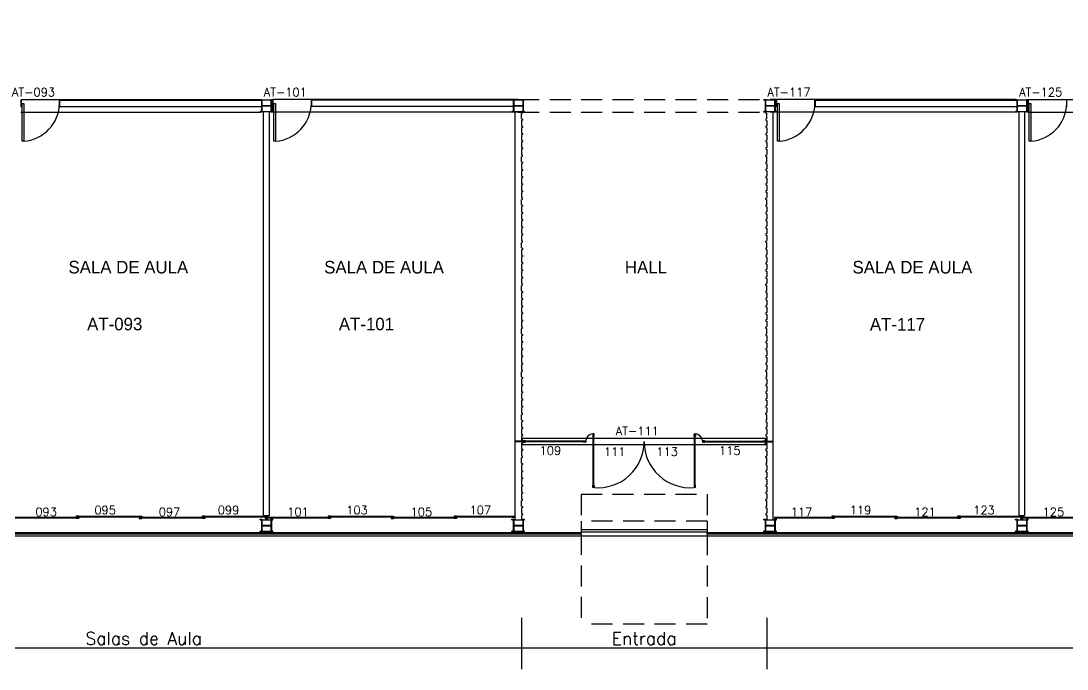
# Model space of a CAD drawing. Header units: millimetres. Extents: x 3509 to 3629, y 975 to 1006.
# Drawn here: x 3578.16 to 3603.08, y 975.09 to 990.52 of the extents above; entities that cross this region are included whole.
import ezdxf
from ezdxf.enums import TextEntityAlignment as Align

# ---------------------------------------------------------------- set-up
doc = ezdxf.new("R2010")
doc.units = ezdxf.units.MM
doc.linetypes.add('DASHED', pattern=[0.75, 0.5, -0.25])
for name, color, linetype in [('3', 2, 'Continuous'), ('ENDEREÇO', 2, 'Continuous'), ('MATRIZ', 2, 'Continuous'), ('MATRIZ-1', 1, 'Continuous'), ('NMOD', 2, 'Continuous'), ('PROJ', 1, 'DASHED'), ('TEXTO-CENTRO-CUSTO', 2, 'Continuous')]:
    doc.layers.add(name, color=color, linetype=linetype)
doc.styles.add('FONTE', font='FONTE.shx', dxfattribs={"height": 0.4})
doc.styles.add('ROMANS', font='simplex.shx', dxfattribs={"height": 0.3})
doc.styles.add('UNB-100', font='simplex.shx', dxfattribs={"height": 0.2})
doc.dimstyles.new('1', dxfattribs={"dimtxt": 0.3, "dimasz": 0.18, "dimexe": 0.5, "dimexo": 1, "dimgap": 0.08, "dimtad": 1, "dimdec": 4, "dimzin": 12, "dimdsep": 46, "dimtxsty": 'ROMANS', "dimblk1": 'NONE', "dimblk2": 'NONE', "dimsah": 1, "dimcen": 0, "dimclrd": 2, "dimclre": 2, "dimclrt": 2, "dimadec": 0, "dimazin": 0, "dimtfac": 1, "dimtdec": 4, "dimtofl": 0, "dimtmove": 2, "dimatfit": 3, "dimldrblk": 'NONE', "dimfxl": 1, "dimtolj": 1, "dimtzin": 4, "dimarcsym": 0})

# ---------------------------------------------------------------- blocks, each defined once
blk = doc.blocks.new('*D21')
at = {"layer": 'DEFPOINTS', "color": 0, "linetype": 'Continuous', "transparency": 16777216}
for p in [(3572.081, 977.308), (3590.081, 977.308), (3572.081, 975.591)]:
    blk.add_point(p, dxfattribs=at)
at = {"layer": 'TEXTO-CENTRO-CUSTO', "color": 2, "linetype": 'Continuous', "lineweight": -2, "transparency": 16777216}
for p, q in [((3572.081, 976.308), (3572.081, 975.091)), ((3590.081, 976.308), (3590.081, 975.091)), ((3590.081, 975.591), (3572.081, 975.591))]:
    blk.add_line(p, q, dxfattribs=at)
at = {"layer": 'TEXTO-CENTRO-CUSTO', "color": 2, "linetype": 'Continuous', "transparency": 16777216, "insert": (3581.081, 975.821), "char_height": 0.3, "attachment_point": 5, "style": 'ROMANS'}
blk.add_mtext('\\A1;Salas de Aula', dxfattribs=at)
blk = doc.blocks.new('_NONE')
at = {"color": 0, "linetype": 'ByBlock'}
blk.add_circle((0, 0), 0.25, dxfattribs=at)
blk = doc.blocks.new('*D23')
at = {"layer": 'DEFPOINTS', "color": 0, "linetype": 'Continuous', "transparency": 16777216}
for p in [(3590.081, 977.308), (3595.931, 977.308), (3590.081, 975.591)]:
    blk.add_point(p, dxfattribs=at)
at = {"layer": 'TEXTO-CENTRO-CUSTO', "color": 2, "linetype": 'Continuous', "lineweight": -2, "transparency": 16777216}
for p, q in [((3590.081, 976.308), (3590.081, 975.091)), ((3595.931, 976.308), (3595.931, 975.091)), ((3595.931, 975.591), (3590.081, 975.591))]:
    blk.add_line(p, q, dxfattribs=at)
at = {"layer": 'TEXTO-CENTRO-CUSTO', "color": 2, "linetype": 'Continuous', "transparency": 16777216, "insert": (3593.006, 975.821), "char_height": 0.3, "attachment_point": 5, "style": 'ROMANS'}
blk.add_mtext('\\A1;Entrada', dxfattribs=at)
blk = doc.blocks.new('*D24')
at = {"layer": 'DEFPOINTS', "color": 0, "linetype": 'Continuous', "transparency": 16777216}
for p in [(3595.931, 977.308), (3614.081, 977.308), (3595.931, 975.591)]:
    blk.add_point(p, dxfattribs=at)
at = {"layer": 'TEXTO-CENTRO-CUSTO', "color": 2, "linetype": 'Continuous', "lineweight": -2, "transparency": 16777216}
for p, q in [((3595.931, 976.308), (3595.931, 975.091)), ((3614.081, 976.308), (3614.081, 975.091)), ((3614.081, 975.591), (3595.931, 975.591))]:
    blk.add_line(p, q, dxfattribs=at)
at = {"layer": 'TEXTO-CENTRO-CUSTO', "color": 2, "linetype": 'Continuous', "transparency": 16777216, "insert": (3605.006, 975.821), "char_height": 0.3, "attachment_point": 5, "style": 'ROMANS'}
blk.add_mtext('\\A1;Salas de Aula', dxfattribs=at)

msp = doc.modelspace()

# ---------------------------------------------------------------- linework, layer by layer
msp.add_lwpolyline([(3508.85567, 1002.75329), (3629.15508, 1002.75329), (3629.15508, 978.25329), (3508.85567, 978.25329)], close=True)
at = {"layer": 'MATRIZ'}
for p, q in [((3583.85567, 988.65288), (3583.89767, 988.65288)), ((3583.85567, 988.64088), (3583.85567, 988.65288)), ((3583.85567, 988.64088), (3583.88567, 988.64088)), ((3583.88567, 988.64088), (3583.88567, 988.36488)), ((3583.89767, 988.65288), (3583.89767, 988.35288)), ((3583.89767, 988.64088), (3584.11367, 988.64088)), ((3584.11367, 988.65288), (3584.11367, 988.35288)), ((3584.11367, 988.65288), (3584.15567, 988.65288)), ((3584.12567, 988.64088), (3584.12567, 988.36488)), ((3584.12567, 988.64088), (3584.15567, 988.64088)), ((3584.15567, 988.64088), (3584.15567, 988.65288)), ((3584.15567, 988.64088), (3584.15567, 988.36488)), ((3589.85567, 988.64088), (3589.85567, 988.65288)), ((3589.85567, 988.65288), (3589.89767, 988.65288)), ((3589.85567, 988.64088), (3589.88567, 988.64088)), ((3589.88567, 988.64088), (3589.88567, 988.36488)), ((3589.89767, 988.65288), (3589.89767, 988.35288)), ((3589.89767, 988.64088), (3590.11367, 988.64088)), ((3595.93057, 988.64088), (3596.11367, 988.64088)), ((3596.11367, 988.65288), (3596.15567, 988.65288)), ((3596.11367, 988.65288), (3596.11367, 988.35288)), ((3596.12567, 988.64088), (3596.15567, 988.64088)), ((3596.12567, 988.64088), (3596.12567, 988.36488)), ((3596.15567, 988.64088), (3596.15567, 988.65288)), ((3601.85567, 988.65288), (3601.89767, 988.65288)), ((3601.85567, 988.64088), (3601.85567, 988.65288)), ((3601.85567, 988.64088), (3601.88567, 988.64088)), ((3601.88567, 988.64088), (3601.88567, 988.36488)), ((3601.89767, 988.65288), (3601.89767, 988.35288)), ((3601.89767, 988.64088), (3602.11367, 988.64088)), ((3602.11367, 988.65288), (3602.11367, 988.35288)), ((3602.11367, 988.65288), (3602.15567, 988.65288)), ((3602.12567, 988.64088), (3602.12567, 988.36488)), ((3602.12567, 988.64088), (3602.15567, 988.64088)), ((3602.15567, 988.65288), (3602.15567, 988.3653)), ((3578.16114, 988.47489), (3578.16114, 988.63489)), ((3578.16614, 988.63489), (3578.16114, 988.63489)), ((3578.16614, 988.47489), (3578.16114, 988.47489)), ((3578.16614, 988.47489), (3578.16614, 988.63489)), ((3578.18166, 988.55531), (3578.22166, 988.55531)), ((3578.18166, 987.65531), (3578.18166, 988.55531)), ((3578.22166, 988.55531), (3578.22166, 987.65531)), ((3579.08103, 988.63489), (3579.07603, 988.63489)), ((3579.07603, 988.47489), (3579.07603, 988.63489)), ((3579.08103, 988.47489), (3579.07603, 988.47489)), ((3579.08103, 988.47489), (3579.08103, 988.63489)), ((3579.08603, 988.48089), (3579.08603, 988.63089)), ((3579.08603, 988.63089), (3583.88567, 988.63089)), ((3579.08603, 988.48089), (3583.88567, 988.48089)), ((3583.89767, 988.50888), (3584.11367, 988.50888)), ((3583.89767, 988.49688), (3584.11367, 988.49688)), ((3584.16114, 988.47489), (3584.16114, 988.63489)), ((3584.16614, 988.63489), (3584.16114, 988.63489)), ((3584.16614, 988.47489), (3584.16114, 988.47489)), ((3584.16614, 988.47489), (3584.16614, 988.63489)), ((3584.18166, 988.55531), (3584.22166, 988.55531)), ((3584.18166, 987.65531), (3584.18166, 988.55531)), ((3584.22166, 988.55531), (3584.22166, 987.65531)), ((3585.08103, 988.63489), (3585.07603, 988.63489)), ((3585.07603, 988.47489), (3585.07603, 988.63489)), ((3585.08103, 988.47489), (3585.07603, 988.47489)), ((3585.08103, 988.47489), (3585.08103, 988.63489)), ((3589.88567, 988.63088), (3585.08603, 988.63088)), ((3585.08603, 988.48088), (3585.08603, 988.63088)), ((3589.88567, 988.48088), (3585.08603, 988.48088)), ((3589.89767, 988.50888), (3590.11367, 988.50888)), ((3589.89767, 988.49688), (3590.11367, 988.49688)), ((3595.93057, 988.50888), (3596.11367, 988.50888)), ((3595.93057, 988.49688), (3596.11367, 988.49688)), ((3596.11109, 988.63588), (3596.11609, 988.63588)), ((3596.11109, 988.63588), (3596.11109, 988.47588)), ((3596.11109, 988.47588), (3596.11609, 988.47588)), ((3596.11609, 988.63588), (3596.11609, 988.47588)), ((3596.16114, 988.47487), (3596.16114, 988.63487)), ((3596.16614, 988.63487), (3596.16114, 988.63487)), ((3596.16614, 988.47487), (3596.16114, 988.47487)), ((3596.16614, 988.47487), (3596.16614, 988.63487)), ((3596.18166, 988.5553), (3596.22166, 988.5553)), ((3596.18166, 987.6553), (3596.18166, 988.5553)), ((3596.22166, 988.5553), (3596.22166, 987.6553)), ((3597.08103, 988.63487), (3597.07603, 988.63487)), ((3597.07603, 988.47487), (3597.07603, 988.63487)), ((3597.08103, 988.47487), (3597.07603, 988.47487)), ((3597.08103, 988.47487), (3597.08103, 988.63487)), ((3597.08603, 988.48088), (3597.08603, 988.63088)), ((3597.08603, 988.63088), (3601.88567, 988.63088)), ((3597.08603, 988.48088), (3601.88567, 988.48088)), ((3601.89767, 988.50888), (3602.11367, 988.50888)), ((3601.89767, 988.49688), (3602.11367, 988.49688)), ((3602.16114, 988.47489), (3602.16114, 988.63489)), ((3602.16614, 988.63489), (3602.16114, 988.63489)), ((3602.16614, 988.47489), (3602.16114, 988.47489)), ((3602.16614, 988.47489), (3602.16614, 988.63489)), ((3602.18166, 988.55531), (3602.22166, 988.55531)), ((3602.18166, 987.65531), (3602.18166, 988.55531)), ((3602.22166, 988.55531), (3602.22166, 987.65531)), ((3603.08103, 988.63489), (3603.07603, 988.63489)), ((3603.07603, 988.47489), (3603.07603, 988.63489)), ((3603.08103, 988.47489), (3603.07603, 988.47489)), ((3603.08103, 988.47489), (3603.08103, 988.63489)), ((3583.85567, 988.35288), (3583.85567, 988.36488)), ((3583.88567, 988.36488), (3583.85567, 988.36488)), ((3583.89767, 988.35288), (3583.85567, 988.35288)), ((3583.89767, 988.36488), (3584.11367, 988.36488)), ((3583.93067, 988.36488), (3583.93067, 978.74871)), ((3584.08067, 978.74871), (3584.08067, 988.36488)), ((3584.15567, 988.35288), (3584.11367, 988.35288)), ((3584.15567, 988.36488), (3584.12567, 988.36488)), ((3584.15567, 988.35288), (3584.15567, 988.36488)), ((3589.88567, 988.36488), (3589.85567, 988.36488)), ((3589.85567, 988.35288), (3589.85567, 988.36488)), ((3589.89767, 988.35288), (3589.85567, 988.35288)), ((3589.89767, 988.36488), (3590.11367, 988.36488)), ((3589.93025, 978.64563), (3589.93025, 988.36488)), ((3595.93057, 988.36488), (3596.11367, 988.36488)), ((3596.08109, 978.64563), (3596.08109, 988.36488)), ((3596.15567, 988.35288), (3596.11367, 988.35288)), ((3596.15567, 988.36488), (3596.12567, 988.36488)), ((3596.15567, 988.35288), (3596.15567, 988.36488)), ((3601.85567, 988.35288), (3601.85567, 988.36488)), ((3601.88567, 988.36488), (3601.85567, 988.36488)), ((3601.89767, 988.35288), (3601.85567, 988.35288)), ((3601.89767, 988.36488), (3602.11367, 988.36488)), ((3601.93067, 988.37006), (3601.93067, 978.74871)), ((3602.08067, 978.74871), (3602.08067, 988.37006)), ((3602.15567, 988.35288), (3602.11367, 988.35288)), ((3602.15567, 988.36488), (3602.12567, 988.36488)), ((3602.15567, 988.35288), (3602.15567, 988.36488)), ((3578.22166, 987.65531), (3578.18166, 987.65531)), ((3584.22166, 987.65531), (3584.18166, 987.65531)), ((3596.22166, 987.6553), (3596.18166, 987.6553)), ((3602.22166, 987.65531), (3602.18166, 987.65531)), ((3583.93067, 978.74871), (3584.08067, 978.74871)), ((3601.93067, 978.74871), (3602.08067, 978.74871))]:
    msp.add_line(p, q, dxfattribs=at)
for centre in [(3578.15221, 988.57678), (3584.15221, 988.57678), (3596.15221, 988.57677), (3602.15221, 988.57678)]:
    msp.add_arc(centre, 0.92408, 274.310497, 358.642288, dxfattribs=at)
at = {"layer": 'MATRIZ-1'}
for p, q in [((3578.15567, 988.65289), (3583.85567, 988.65289)), ((3590.00567, 988.65288), (3584.15567, 988.65288)), ((3590.11367, 988.65288), (3590.15567, 988.65288)), ((3590.11367, 988.65288), (3590.11367, 988.35288)), ((3590.12567, 988.64088), (3590.15567, 988.64088)), ((3590.12567, 988.64088), (3590.12567, 988.36488)), ((3590.15567, 988.64088), (3590.15567, 988.65288)), ((3595.85567, 988.64088), (3595.85567, 988.65288)), ((3595.85567, 988.65288), (3595.89767, 988.65288)), ((3595.85567, 988.64088), (3595.88567, 988.64088)), ((3595.88567, 988.64088), (3595.88567, 988.36488)), ((3595.89767, 988.65288), (3595.89767, 988.35288)), ((3595.93057, 988.64088), (3595.89767, 988.64088)), ((3601.85567, 988.65288), (3596.00567, 988.65288)), ((3602.15567, 988.65288), (3607.85567, 988.65288)), ((3595.93057, 988.50888), (3595.89767, 988.50888)), ((3595.93057, 988.49688), (3595.89767, 988.49688)), ((3578.15567, 988.35289), (3583.85567, 988.35289)), ((3590.00567, 988.35288), (3584.15567, 988.35288)), ((3590.10577, 988.35279), (3590.08077, 988.36529)), ((3590.10577, 988.32779), (3590.08077, 988.31529)), ((3590.08077, 988.19449), (3590.08077, 988.31529)), ((3590.08077, 988.19449), (3590.10577, 988.18199)), ((3590.10577, 988.15699), (3590.08077, 988.14449)), ((3590.08077, 988.14449), (3590.08077, 988.02404)), ((3590.10577, 988.32779), (3590.10577, 988.35279)), ((3590.10577, 988.18199), (3590.10577, 988.15699)), ((3590.15567, 988.35288), (3590.11367, 988.35288)), ((3590.15567, 988.36488), (3590.12567, 988.36488)), ((3590.15567, 988.35288), (3590.15567, 988.36488)), ((3595.88567, 988.36488), (3595.85567, 988.36488)), ((3595.85567, 988.35288), (3595.85567, 988.36488)), ((3595.89767, 988.35288), (3595.85567, 988.35288)), ((3595.93057, 988.36488), (3595.89767, 988.36488)), ((3595.90557, 988.35279), (3595.93057, 988.36529)), ((3595.90557, 988.32779), (3595.90557, 988.35279)), ((3595.90557, 988.32779), (3595.93057, 988.31529)), ((3595.93057, 988.19449), (3595.90557, 988.18199)), ((3595.90557, 988.18199), (3595.90557, 988.15699)), ((3595.90557, 988.15699), (3595.93057, 988.14449)), ((3595.93057, 988.19449), (3595.93057, 988.31529)), ((3595.93057, 988.14449), (3595.93057, 988.02404)), ((3601.85567, 988.35288), (3596.00567, 988.35288)), ((3602.15567, 988.35288), (3607.85567, 988.35288)), ((3590.08077, 988.02404), (3590.10577, 988.01154)), ((3590.10577, 987.98654), (3590.08077, 987.97404)), ((3590.08077, 987.97404), (3590.08077, 987.85289)), ((3590.10577, 988.01154), (3590.10577, 987.98654)), ((3595.93057, 988.02404), (3595.90557, 988.01154)), ((3595.90557, 988.01154), (3595.90557, 987.98654)), ((3595.90557, 987.98654), (3595.93057, 987.97404)), ((3595.93057, 987.97404), (3595.93057, 987.85289)), ((3590.08077, 987.85289), (3590.10577, 987.84039)), ((3590.10577, 987.81539), (3590.08077, 987.80289)), ((3590.08077, 987.80289), (3590.08077, 987.68209)), ((3590.08077, 987.68209), (3590.10577, 987.66959)), ((3590.10577, 987.64459), (3590.08077, 987.63209)), ((3590.10577, 987.84039), (3590.10577, 987.81539)), ((3590.10577, 987.66959), (3590.10577, 987.64459)), ((3595.93057, 987.85289), (3595.90557, 987.84039)), ((3595.90557, 987.84039), (3595.90557, 987.81539)), ((3595.90557, 987.81539), (3595.93057, 987.80289)), ((3595.93057, 987.68209), (3595.90557, 987.66959)), ((3595.90557, 987.66959), (3595.90557, 987.64459)), ((3595.90557, 987.64459), (3595.93057, 987.63209)), ((3595.93057, 987.80289), (3595.93057, 987.68209)), ((3590.08077, 987.63209), (3590.08077, 987.51129)), ((3590.08077, 987.51129), (3590.10577, 987.49879)), ((3590.10577, 987.47379), (3590.08077, 987.46129)), ((3590.08077, 987.46129), (3590.08077, 987.34049)), ((3590.10577, 987.49879), (3590.10577, 987.47379)), ((3595.93057, 987.51129), (3595.90557, 987.49879)), ((3595.90557, 987.49879), (3595.90557, 987.47379)), ((3595.90557, 987.47379), (3595.93057, 987.46129)), ((3595.93057, 987.63209), (3595.93057, 987.51129)), ((3595.93057, 987.46129), (3595.93057, 987.34049)), ((3590.10577, 987.32799), (3590.08077, 987.34049)), ((3590.10577, 987.30299), (3590.08077, 987.29049)), ((3590.08077, 987.16969), (3590.08077, 987.29049)), ((3590.08077, 987.16969), (3590.10577, 987.15719)), ((3590.10577, 987.30299), (3590.10577, 987.32799)), ((3590.10577, 987.15719), (3590.10577, 987.13219)), ((3595.90557, 987.32799), (3595.93057, 987.34049)), ((3595.90557, 987.30299), (3595.90557, 987.32799)), ((3595.90557, 987.30299), (3595.93057, 987.29049)), ((3595.93057, 987.16969), (3595.90557, 987.15719)), ((3595.90557, 987.15719), (3595.90557, 987.13219)), ((3595.93057, 987.16969), (3595.93057, 987.29049)), ((3590.10577, 987.13219), (3590.08077, 987.11969)), ((3590.08077, 987.11969), (3590.08077, 986.99924)), ((3590.08077, 986.99924), (3590.10577, 986.98674)), ((3590.10577, 986.96174), (3590.08077, 986.94924)), ((3590.08077, 986.94924), (3590.08077, 986.82809)), ((3590.10577, 986.98674), (3590.10577, 986.96174)), ((3595.90557, 987.13219), (3595.93057, 987.11969)), ((3595.93057, 986.99924), (3595.90557, 986.98674)), ((3595.90557, 986.98674), (3595.90557, 986.96174)), ((3595.90557, 986.96174), (3595.93057, 986.94924)), ((3595.93057, 987.11969), (3595.93057, 986.99924)), ((3595.93057, 986.94924), (3595.93057, 986.82809)), ((3590.08077, 986.82809), (3590.10577, 986.81559)), ((3590.10577, 986.79059), (3590.08077, 986.77809)), ((3590.08077, 986.77809), (3590.08077, 986.65729)), ((3590.08077, 986.65729), (3590.10577, 986.64479)), ((3590.10577, 986.81559), (3590.10577, 986.79059)), ((3595.93057, 986.82809), (3595.90557, 986.81559)), ((3595.90557, 986.81559), (3595.90557, 986.79059)), ((3595.90557, 986.79059), (3595.93057, 986.77809)), ((3595.93057, 986.65729), (3595.90557, 986.64479)), ((3595.93057, 986.77809), (3595.93057, 986.65729)), ((3590.10577, 986.61979), (3590.08077, 986.60729)), ((3590.08077, 986.60729), (3590.08077, 986.48649)), ((3590.08077, 986.48649), (3590.10577, 986.47399)), ((3590.10577, 986.44899), (3590.08077, 986.43649)), ((3590.08077, 986.43649), (3590.08077, 986.31569)), ((3590.10577, 986.64479), (3590.10577, 986.61979)), ((3590.10577, 986.47399), (3590.10577, 986.44899)), ((3595.90557, 986.64479), (3595.90557, 986.61979)), ((3595.90557, 986.61979), (3595.93057, 986.60729)), ((3595.93057, 986.48649), (3595.90557, 986.47399)), ((3595.90557, 986.47399), (3595.90557, 986.44899)), ((3595.90557, 986.44899), (3595.93057, 986.43649)), ((3595.93057, 986.60729), (3595.93057, 986.48649)), ((3595.93057, 986.43649), (3595.93057, 986.31569)), ((3590.10577, 986.30319), (3590.08077, 986.31569)), ((3590.10577, 986.27819), (3590.08077, 986.26569)), ((3590.08077, 986.14489), (3590.08077, 986.26569)), ((3590.10577, 986.27819), (3590.10577, 986.30319)), ((3595.90557, 986.30319), (3595.93057, 986.31569)), ((3595.90557, 986.27819), (3595.90557, 986.30319)), ((3595.90557, 986.27819), (3595.93057, 986.26569)), ((3595.93057, 986.14489), (3595.93057, 986.26569)), ((3590.08077, 986.14489), (3590.10577, 986.13239)), ((3590.10577, 986.10739), (3590.08077, 986.09489)), ((3590.08077, 986.09489), (3590.08077, 985.97444)), ((3590.08077, 985.97444), (3590.10577, 985.96194)), ((3590.10577, 985.93694), (3590.08077, 985.92444)), ((3590.08077, 985.92444), (3590.08077, 985.80329)), ((3590.10577, 986.13239), (3590.10577, 986.10739)), ((3590.10577, 985.96194), (3590.10577, 985.93694)), ((3595.93057, 986.14489), (3595.90557, 986.13239)), ((3595.90557, 986.13239), (3595.90557, 986.10739)), ((3595.90557, 986.10739), (3595.93057, 986.09489)), ((3595.93057, 985.97444), (3595.90557, 985.96194)), ((3595.90557, 985.96194), (3595.90557, 985.93694)), ((3595.90557, 985.93694), (3595.93057, 985.92444)), ((3595.93057, 986.09489), (3595.93057, 985.97444)), ((3595.93057, 985.92444), (3595.93057, 985.80329)), ((3590.08077, 985.80329), (3590.10577, 985.79079)), ((3590.10577, 985.76579), (3590.08077, 985.75329)), ((3590.08077, 985.75329), (3590.08077, 985.63249)), ((3590.10577, 985.79079), (3590.10577, 985.76579)), ((3595.93057, 985.80329), (3595.90557, 985.79079)), ((3595.90557, 985.79079), (3595.90557, 985.76579)), ((3595.90557, 985.76579), (3595.93057, 985.75329)), ((3595.93057, 985.75329), (3595.93057, 985.63249)), ((3590.08077, 985.63249), (3590.10577, 985.61999)), ((3590.10577, 985.59499), (3590.08077, 985.58249)), ((3590.08077, 985.58249), (3590.08077, 985.46169)), ((3590.08077, 985.46169), (3590.10577, 985.44919)), ((3590.10577, 985.42419), (3590.08077, 985.41169)), ((3590.08077, 985.41169), (3590.08077, 985.29089)), ((3590.10577, 985.61999), (3590.10577, 985.59499)), ((3590.10577, 985.44919), (3590.10577, 985.42419)), ((3595.93057, 985.63249), (3595.90557, 985.61999)), ((3595.90557, 985.61999), (3595.90557, 985.59499)), ((3595.90557, 985.59499), (3595.93057, 985.58249)), ((3595.93057, 985.46169), (3595.90557, 985.44919)), ((3595.90557, 985.44919), (3595.90557, 985.42419)), ((3595.90557, 985.42419), (3595.93057, 985.41169)), ((3595.93057, 985.58249), (3595.93057, 985.46169)), ((3595.93057, 985.41169), (3595.93057, 985.29089)), ((3590.10577, 985.27839), (3590.08077, 985.29089)), ((3590.10577, 985.25339), (3590.08077, 985.24089)), ((3590.08077, 985.12009), (3590.08077, 985.24089)), ((3590.10577, 985.25339), (3590.10577, 985.27839)), ((3595.90557, 985.27839), (3595.93057, 985.29089)), ((3595.90557, 985.25339), (3595.90557, 985.27839)), ((3595.90557, 985.25339), (3595.93057, 985.24089)), ((3595.93057, 985.12009), (3595.93057, 985.24089)), ((3590.08077, 985.12009), (3590.10577, 985.10759)), ((3590.10577, 985.08259), (3590.08077, 985.07009)), ((3590.08077, 985.07009), (3590.08077, 984.94963)), ((3590.08077, 984.94963), (3590.10577, 984.93713)), ((3590.10577, 984.91213), (3590.08077, 984.89963)), ((3590.10577, 985.10759), (3590.10577, 985.08259)), ((3590.10577, 984.93713), (3590.10577, 984.91213)), ((3595.93057, 985.12009), (3595.90557, 985.10759)), ((3595.90557, 985.10759), (3595.90557, 985.08259)), ((3595.90557, 985.08259), (3595.93057, 985.07009)), ((3595.93057, 984.94963), (3595.90557, 984.93713)), ((3595.90557, 984.93713), (3595.90557, 984.91213)), ((3595.90557, 984.91213), (3595.93057, 984.89963)), ((3595.93057, 985.07009), (3595.93057, 984.94963)), ((3590.08077, 984.89963), (3590.08077, 984.77849)), ((3590.08077, 984.77849), (3590.10577, 984.76599)), ((3590.10577, 984.74099), (3590.08077, 984.72849)), ((3590.08077, 984.72849), (3590.08077, 984.60769)), ((3590.10577, 984.76599), (3590.10577, 984.74099)), ((3595.93057, 984.77849), (3595.90557, 984.76599)), ((3595.90557, 984.76599), (3595.90557, 984.74099)), ((3595.90557, 984.74099), (3595.93057, 984.72849)), ((3595.93057, 984.89963), (3595.93057, 984.77849)), ((3595.93057, 984.72849), (3595.93057, 984.60769)), ((3590.08077, 984.60769), (3590.10577, 984.59519)), ((3590.10577, 984.57019), (3590.08077, 984.55769)), ((3590.08077, 984.55769), (3590.08077, 984.43689)), ((3590.08077, 984.43689), (3590.10577, 984.42439)), ((3590.10577, 984.59519), (3590.10577, 984.57019)), ((3590.10577, 984.42439), (3590.10577, 984.39939)), ((3595.93057, 984.60769), (3595.90557, 984.59519)), ((3595.90557, 984.59519), (3595.90557, 984.57019)), ((3595.90557, 984.57019), (3595.93057, 984.55769)), ((3595.93057, 984.43689), (3595.90557, 984.42439)), ((3595.90557, 984.42439), (3595.90557, 984.39939)), ((3595.93057, 984.55769), (3595.93057, 984.43689)), ((3590.10577, 984.39939), (3590.08077, 984.38689)), ((3590.08077, 984.38689), (3590.08077, 984.26609)), ((3590.10577, 984.25359), (3590.08077, 984.26609)), ((3590.10577, 984.22859), (3590.08077, 984.21609)), ((3590.08077, 984.09529), (3590.08077, 984.21609)), ((3590.10577, 984.22859), (3590.10577, 984.25359)), ((3595.90557, 984.39939), (3595.93057, 984.38689)), ((3595.90557, 984.25359), (3595.93057, 984.26609)), ((3595.90557, 984.22859), (3595.90557, 984.25359)), ((3595.90557, 984.22859), (3595.93057, 984.21609)), ((3595.93057, 984.38689), (3595.93057, 984.26609)), ((3595.93057, 984.09529), (3595.93057, 984.21609)), ((3590.08077, 984.09529), (3590.10577, 984.08279)), ((3590.10577, 984.05779), (3590.08077, 984.04529)), ((3590.08077, 984.04529), (3590.08077, 983.92483)), ((3590.08077, 983.92483), (3590.10577, 983.91233)), ((3590.10577, 984.08279), (3590.10577, 984.05779)), ((3590.10577, 983.91233), (3590.10577, 983.88733)), ((3595.93057, 984.09529), (3595.90557, 984.08279)), ((3595.90557, 984.08279), (3595.90557, 984.05779)), ((3595.90557, 984.05779), (3595.93057, 984.04529)), ((3595.93057, 983.92483), (3595.90557, 983.91233)), ((3595.90557, 983.91233), (3595.90557, 983.88733)), ((3595.93057, 984.04529), (3595.93057, 983.92483)), ((3590.10577, 983.88733), (3590.08077, 983.87483)), ((3590.08077, 983.87483), (3590.08077, 983.75369)), ((3590.08077, 983.75369), (3590.10577, 983.74119)), ((3590.10577, 983.71619), (3590.08077, 983.70369)), ((3590.08077, 983.70369), (3590.08077, 983.58289)), ((3590.10577, 983.74119), (3590.10577, 983.71619)), ((3595.90557, 983.88733), (3595.93057, 983.87483)), ((3595.93057, 983.75369), (3595.90557, 983.74119)), ((3595.90557, 983.74119), (3595.90557, 983.71619)), ((3595.90557, 983.71619), (3595.93057, 983.70369)), ((3595.93057, 983.87483), (3595.93057, 983.75369)), ((3595.93057, 983.70369), (3595.93057, 983.58289)), ((3590.08077, 983.58289), (3590.10577, 983.57039)), ((3590.10577, 983.54539), (3590.08077, 983.53289)), ((3590.08077, 983.53289), (3590.08077, 983.41209)), ((3590.08077, 983.41209), (3590.10577, 983.39959)), ((3590.10577, 983.57039), (3590.10577, 983.54539)), ((3595.93057, 983.58289), (3595.90557, 983.57039)), ((3595.90557, 983.57039), (3595.90557, 983.54539)), ((3595.90557, 983.54539), (3595.93057, 983.53289)), ((3595.93057, 983.41209), (3595.90557, 983.39959)), ((3595.93057, 983.53289), (3595.93057, 983.41209)), ((3590.10577, 983.37459), (3590.08077, 983.36209)), ((3590.08077, 983.36209), (3590.08077, 983.24129)), ((3590.10577, 983.22879), (3590.08077, 983.24129)), ((3590.10577, 983.20379), (3590.08077, 983.19129)), ((3590.08077, 983.07049), (3590.08077, 983.19129)), ((3590.10577, 983.39959), (3590.10577, 983.37459)), ((3590.10577, 983.20379), (3590.10577, 983.22879)), ((3595.90557, 983.39959), (3595.90557, 983.37459)), ((3595.90557, 983.37459), (3595.93057, 983.36209)), ((3595.90557, 983.22879), (3595.93057, 983.24129)), ((3595.90557, 983.20379), (3595.90557, 983.22879)), ((3595.90557, 983.20379), (3595.93057, 983.19129)), ((3595.93057, 983.36209), (3595.93057, 983.24129)), ((3595.93057, 983.07049), (3595.93057, 983.19129)), ((3590.08077, 983.07049), (3590.10577, 983.05799)), ((3590.10577, 983.03299), (3590.08077, 983.02049)), ((3590.08077, 983.02049), (3590.08077, 982.90003)), ((3590.10577, 983.05799), (3590.10577, 983.03299)), ((3595.93057, 983.07049), (3595.90557, 983.05799)), ((3595.90557, 983.05799), (3595.90557, 983.03299)), ((3595.90557, 983.03299), (3595.93057, 983.02049)), ((3595.93057, 983.02049), (3595.93057, 982.90003)), ((3590.08077, 982.90003), (3590.10577, 982.88753)), ((3590.10577, 982.86253), (3590.08077, 982.85003)), ((3590.08077, 982.85003), (3590.08077, 982.72889)), ((3590.08077, 982.72889), (3590.10577, 982.71639)), ((3590.10577, 982.69139), (3590.08077, 982.67889)), ((3590.08077, 982.67889), (3590.08077, 982.55809)), ((3590.10577, 982.88753), (3590.10577, 982.86253)), ((3590.10577, 982.71639), (3590.10577, 982.69139)), ((3595.93057, 982.90003), (3595.90557, 982.88753)), ((3595.90557, 982.88753), (3595.90557, 982.86253)), ((3595.90557, 982.86253), (3595.93057, 982.85003)), ((3595.93057, 982.72889), (3595.90557, 982.71639)), ((3595.90557, 982.71639), (3595.90557, 982.69139)), ((3595.90557, 982.69139), (3595.93057, 982.67889)), ((3595.93057, 982.85003), (3595.93057, 982.72889)), ((3595.93057, 982.67889), (3595.93057, 982.55809)), ((3590.08077, 982.55809), (3590.10577, 982.54559)), ((3590.10577, 982.52059), (3590.08077, 982.50809)), ((3590.08077, 982.50809), (3590.08077, 982.38729)), ((3590.10577, 982.54559), (3590.10577, 982.52059)), ((3595.93057, 982.55809), (3595.90557, 982.54559)), ((3595.90557, 982.54559), (3595.90557, 982.52059)), ((3595.90557, 982.52059), (3595.93057, 982.50809)), ((3595.93057, 982.50809), (3595.93057, 982.38729)), ((3590.08077, 982.38729), (3590.10577, 982.37479)), ((3590.10577, 982.34979), (3590.08077, 982.33729)), ((3590.08077, 982.33729), (3590.08077, 982.21649)), ((3590.10577, 982.20399), (3590.08077, 982.21649)), ((3590.10577, 982.17899), (3590.08077, 982.16649)), ((3590.08077, 982.04569), (3590.08077, 982.16649)), ((3590.10577, 982.37479), (3590.10577, 982.34979)), ((3590.10577, 982.17899), (3590.10577, 982.20399)), ((3595.93057, 982.38729), (3595.90557, 982.37479)), ((3595.90557, 982.37479), (3595.90557, 982.34979)), ((3595.90557, 982.34979), (3595.93057, 982.33729)), ((3595.90557, 982.20399), (3595.93057, 982.21649)), ((3595.90557, 982.17899), (3595.90557, 982.20399)), ((3595.90557, 982.17899), (3595.93057, 982.16649)), ((3595.93057, 982.33729), (3595.93057, 982.21649)), ((3595.93057, 982.04569), (3595.93057, 982.16649)), ((3590.08077, 982.04569), (3590.10577, 982.03319)), ((3590.10577, 982.00819), (3590.08077, 981.99569)), ((3590.08077, 981.99569), (3590.08077, 981.87523)), ((3590.10577, 982.03319), (3590.10577, 982.00819)), ((3595.93057, 982.04569), (3595.90557, 982.03319)), ((3595.90557, 982.03319), (3595.90557, 982.00819)), ((3595.90557, 982.00819), (3595.93057, 981.99569)), ((3595.93057, 981.99569), (3595.93057, 981.87523)), ((3590.08077, 981.87523), (3590.10577, 981.86273)), ((3590.10577, 981.83773), (3590.08077, 981.82523)), ((3590.08077, 981.82523), (3590.08077, 981.70409)), ((3590.08077, 981.70409), (3590.10577, 981.69159)), ((3590.10577, 981.66659), (3590.08077, 981.65409)), ((3590.10577, 981.86273), (3590.10577, 981.83773)), ((3590.10577, 981.69159), (3590.10577, 981.66659)), ((3595.93057, 981.87523), (3595.90557, 981.86273)), ((3595.90557, 981.86273), (3595.90557, 981.83773)), ((3595.90557, 981.83773), (3595.93057, 981.82523)), ((3595.93057, 981.70409), (3595.90557, 981.69159)), ((3595.90557, 981.69159), (3595.90557, 981.66659)), ((3595.90557, 981.66659), (3595.93057, 981.65409)), ((3595.93057, 981.82523), (3595.93057, 981.70409)), ((3590.08077, 981.65409), (3590.08077, 981.53329)), ((3590.08077, 981.53329), (3590.10577, 981.52079)), ((3590.10577, 981.49579), (3590.08077, 981.48329)), ((3590.08077, 981.48329), (3590.08077, 981.36249)), ((3590.10577, 981.52079), (3590.10577, 981.49579)), ((3595.93057, 981.53329), (3595.90557, 981.52079)), ((3595.90557, 981.52079), (3595.90557, 981.49579)), ((3595.90557, 981.49579), (3595.93057, 981.48329)), ((3595.93057, 981.65409), (3595.93057, 981.53329)), ((3595.93057, 981.48329), (3595.93057, 981.36249)), ((3590.08077, 981.36249), (3590.10577, 981.34999)), ((3590.10577, 981.32499), (3590.08077, 981.31249)), ((3590.08077, 981.31249), (3590.08077, 981.19169)), ((3590.10577, 981.17919), (3590.08077, 981.19169)), ((3590.10577, 981.34999), (3590.10577, 981.32499)), ((3590.10577, 981.15419), (3590.10577, 981.17919)), ((3595.93057, 981.36249), (3595.90557, 981.34999)), ((3595.90557, 981.34999), (3595.90557, 981.32499)), ((3595.90557, 981.32499), (3595.93057, 981.31249)), ((3595.90557, 981.17919), (3595.93057, 981.19169)), ((3595.90557, 981.15419), (3595.90557, 981.17919)), ((3595.93057, 981.31249), (3595.93057, 981.19169)), ((3590.10577, 981.15419), (3590.08077, 981.14169)), ((3590.08077, 981.02089), (3590.08077, 981.14169)), ((3590.08077, 981.02089), (3590.10577, 981.00839)), ((3590.10577, 980.98339), (3590.08077, 980.97089)), ((3590.08077, 980.97089), (3590.08077, 980.85043)), ((3590.10577, 981.00839), (3590.10577, 980.98339)), ((3595.90557, 981.15419), (3595.93057, 981.14169)), ((3595.93057, 981.02089), (3595.90557, 981.00839)), ((3595.90557, 981.00839), (3595.90557, 980.98339)), ((3595.90557, 980.98339), (3595.93057, 980.97089)), ((3595.93057, 981.02089), (3595.93057, 981.14169)), ((3595.93057, 980.97089), (3595.93057, 980.85043)), ((3590.08077, 980.85043), (3590.10577, 980.83793)), ((3590.10577, 980.81293), (3590.08077, 980.80043)), ((3590.08077, 980.80043), (3590.08077, 980.67929)), ((3590.08077, 980.67929), (3590.10577, 980.66679)), ((3590.10577, 980.83793), (3590.10577, 980.81293)), ((3590.10577, 980.66679), (3590.10577, 980.64179)), ((3595.93057, 980.85043), (3595.90557, 980.83793)), ((3595.90557, 980.83793), (3595.90557, 980.81293)), ((3595.90557, 980.81293), (3595.93057, 980.80043)), ((3595.93057, 980.67929), (3595.90557, 980.66679)), ((3595.90557, 980.66679), (3595.90557, 980.64179)), ((3595.93057, 980.80043), (3595.93057, 980.67929)), ((3590.08018, 980.45449), (3590.08018, 980.33369)), ((3590.08065, 980.57568), (3590.10565, 980.57568)), ((3590.08065, 980.57568), (3590.08065, 980.55068)), ((3590.08065, 980.55068), (3590.10565, 980.55068)), ((3590.08065, 980.46061), (3590.08065, 980.43561)), ((3590.08065, 980.46061), (3590.10565, 980.46061)), ((3590.08065, 980.43561), (3590.10565, 980.43561)), ((3590.10577, 980.64179), (3590.08077, 980.62929)), ((3590.08077, 980.62929), (3590.08077, 980.50849)), ((3590.08077, 980.50849), (3590.10577, 980.49599)), ((3590.10577, 980.47099), (3590.08077, 980.45849)), ((3590.08077, 980.45849), (3590.08077, 980.33769)), ((3590.10565, 980.43068), (3590.10565, 980.58068)), ((3590.11065, 980.58068), (3590.10565, 980.58068)), ((3590.10565, 980.55068), (3590.10565, 980.57568)), ((3590.10565, 980.43561), (3590.10565, 980.46061)), ((3590.11065, 980.43068), (3590.10565, 980.43068)), ((3590.10577, 980.49599), (3590.10577, 980.47099)), ((3595.89998, 980.58068), (3590.11065, 980.58068)), ((3590.11065, 980.43068), (3590.11065, 980.58068)), ((3595.89998, 980.43068), (3590.11065, 980.43068)), ((3590.11547, 980.52068), (3590.11547, 980.49068)), ((3590.17547, 980.52068), (3590.11547, 980.52068)), ((3590.11547, 980.49068), (3590.17547, 980.49068)), ((3590.12247, 980.49768), (3590.12247, 980.51368)), ((3595.83573, 980.52068), (3595.89573, 980.52068)), ((3595.89573, 980.49068), (3595.83573, 980.49068)), ((3595.88873, 980.49768), (3595.88873, 980.51368)), ((3595.89573, 980.52068), (3595.89573, 980.49068)), ((3595.89998, 980.43068), (3595.89998, 980.58068)), ((3595.89998, 980.58068), (3595.90498, 980.58068)), ((3595.89998, 980.43068), (3595.90498, 980.43068)), ((3595.90498, 980.43068), (3595.90498, 980.58068)), ((3595.92998, 980.57568), (3595.90498, 980.57568)), ((3595.90498, 980.55068), (3595.90498, 980.57568)), ((3595.92998, 980.55068), (3595.90498, 980.55068)), ((3595.90498, 980.43561), (3595.90498, 980.46061)), ((3595.92998, 980.46061), (3595.90498, 980.46061)), ((3595.92998, 980.43561), (3595.90498, 980.43561)), ((3595.90557, 980.64179), (3595.93057, 980.62929)), ((3595.93057, 980.50849), (3595.90557, 980.49599)), ((3595.90557, 980.49599), (3595.90557, 980.47099)), ((3595.90557, 980.47099), (3595.93057, 980.45849)), ((3595.92998, 980.57568), (3595.92998, 980.55068)), ((3595.92998, 980.46061), (3595.92998, 980.43561)), ((3595.93057, 980.62929), (3595.93057, 980.50849)), ((3595.93057, 980.45849), (3595.93057, 980.33769)), ((3595.93116, 980.45449), (3595.93116, 980.33369)), ((3590.08018, 980.33369), (3590.10518, 980.32119)), ((3590.10518, 980.29619), (3590.08018, 980.28369)), ((3590.08077, 980.33769), (3590.10577, 980.32519)), ((3590.10577, 980.30019), (3590.08077, 980.28769)), ((3590.08077, 980.28769), (3590.08077, 980.16689)), ((3590.10577, 980.15439), (3590.08077, 980.16689)), ((3590.10518, 980.32119), (3590.10518, 980.29619)), ((3590.10577, 980.32519), (3590.10577, 980.30019)), ((3595.93057, 980.33769), (3595.90557, 980.32519)), ((3595.90557, 980.32519), (3595.90557, 980.30019)), ((3595.90557, 980.30019), (3595.93057, 980.28769)), ((3595.90557, 980.15439), (3595.93057, 980.16689)), ((3595.93116, 980.33369), (3595.90616, 980.32119)), ((3595.90616, 980.32119), (3595.90616, 980.29619)), ((3595.90616, 980.29619), (3595.93116, 980.28369)), ((3595.93057, 980.28769), (3595.93057, 980.16689)), ((3590.10577, 980.12939), (3590.08077, 980.11689)), ((3590.08077, 979.99609), (3590.08077, 980.11689)), ((3590.08077, 979.99609), (3590.10577, 979.98359)), ((3590.10577, 979.95859), (3590.08077, 979.94609)), ((3590.08077, 979.94609), (3590.08077, 979.82563)), ((3590.10577, 980.12939), (3590.10577, 980.15439)), ((3590.10577, 979.98359), (3590.10577, 979.95859)), ((3595.90557, 980.12939), (3595.90557, 980.15439)), ((3595.90557, 980.12939), (3595.93057, 980.11689)), ((3595.93057, 979.99609), (3595.90557, 979.98359)), ((3595.90557, 979.98359), (3595.90557, 979.95859)), ((3595.90557, 979.95859), (3595.93057, 979.94609)), ((3595.93057, 979.99609), (3595.93057, 980.11689)), ((3595.93057, 979.94609), (3595.93057, 979.82563)), ((3590.08077, 979.82563), (3590.10577, 979.81313)), ((3590.10577, 979.78813), (3590.08077, 979.77563)), ((3590.08077, 979.77563), (3590.08077, 979.65449)), ((3590.10577, 979.81313), (3590.10577, 979.78813)), ((3595.93057, 979.82563), (3595.90557, 979.81313)), ((3595.90557, 979.81313), (3595.90557, 979.78813)), ((3595.90557, 979.78813), (3595.93057, 979.77563)), ((3595.93057, 979.77563), (3595.93057, 979.65449)), ((3590.08077, 979.65449), (3590.10577, 979.64199)), ((3590.10577, 979.61699), (3590.08077, 979.60449)), ((3590.08077, 979.60449), (3590.08077, 979.48369)), ((3590.08077, 979.48369), (3590.10577, 979.47119)), ((3590.10577, 979.44619), (3590.08077, 979.43369)), ((3590.08077, 979.43369), (3590.08077, 979.31289)), ((3590.10577, 979.64199), (3590.10577, 979.61699)), ((3590.10577, 979.47119), (3590.10577, 979.44619)), ((3595.93057, 979.65449), (3595.90557, 979.64199)), ((3595.90557, 979.64199), (3595.90557, 979.61699)), ((3595.90557, 979.61699), (3595.93057, 979.60449)), ((3595.93057, 979.48369), (3595.90557, 979.47119)), ((3595.90557, 979.47119), (3595.90557, 979.44619)), ((3595.90557, 979.44619), (3595.93057, 979.43369)), ((3595.93057, 979.60449), (3595.93057, 979.48369)), ((3595.93057, 979.43369), (3595.93057, 979.31289)), ((3590.08077, 979.31289), (3590.10577, 979.30039)), ((3590.10577, 979.27539), (3590.08077, 979.26289)), ((3590.08077, 979.26289), (3590.08077, 979.14209)), ((3590.10577, 979.30039), (3590.10577, 979.27539)), ((3595.93057, 979.31289), (3595.90557, 979.30039)), ((3595.90557, 979.30039), (3595.90557, 979.27539)), ((3595.90557, 979.27539), (3595.93057, 979.26289)), ((3595.93057, 979.26289), (3595.93057, 979.14209)), ((3590.10577, 979.12959), (3590.08077, 979.14209)), ((3590.10577, 979.10459), (3590.08077, 979.09209)), ((3590.08077, 978.97129), (3590.08077, 979.09209)), ((3590.08077, 978.97129), (3590.10577, 978.95879)), ((3590.10577, 978.93379), (3590.08077, 978.92129)), ((3590.08077, 978.92129), (3590.08077, 978.80083)), ((3590.10577, 979.10459), (3590.10577, 979.12959)), ((3590.10577, 978.95879), (3590.10577, 978.93379)), ((3595.90557, 979.12959), (3595.93057, 979.14209)), ((3595.90557, 979.10459), (3595.90557, 979.12959)), ((3595.90557, 979.10459), (3595.93057, 979.09209)), ((3595.93057, 978.97129), (3595.90557, 978.95879)), ((3595.90557, 978.95879), (3595.90557, 978.93379)), ((3595.90557, 978.93379), (3595.93057, 978.92129)), ((3595.93057, 978.97129), (3595.93057, 979.09209)), ((3595.93057, 978.92129), (3595.93057, 978.80083)), ((3579.52867, 978.69531), (3577.98267, 978.69531)), ((3579.52867, 978.67931), (3577.98267, 978.67931)), ((3579.47567, 978.73231), (3579.47567, 978.70231)), ((3579.53567, 978.73231), (3579.47567, 978.73231)), ((3579.47567, 978.70231), (3579.53567, 978.70231)), ((3579.53567, 978.67231), (3579.47567, 978.67231)), ((3581.02867, 978.72531), (3579.48267, 978.72531)), ((3579.48267, 978.70931), (3579.48267, 978.72531)), ((3581.02867, 978.70931), (3579.48267, 978.70931)), ((3579.52867, 978.69531), (3579.52867, 978.67931)), ((3579.53567, 978.70231), (3579.53567, 978.67231)), ((3580.97567, 978.73231), (3581.03567, 978.73231)), ((3580.97567, 978.70231), (3580.97567, 978.67231)), ((3581.03567, 978.70231), (3580.97567, 978.70231)), ((3580.97567, 978.67231), (3581.03567, 978.67231)), ((3580.98267, 978.69531), (3580.98267, 978.67931)), ((3582.52867, 978.69531), (3580.98267, 978.69531)), ((3582.52867, 978.67931), (3580.98267, 978.67931)), ((3581.02867, 978.70931), (3581.02867, 978.72531)), ((3581.03567, 978.73231), (3581.03567, 978.70231)), ((3582.47567, 978.73231), (3582.47567, 978.70231)), ((3582.53567, 978.73231), (3582.47567, 978.73231)), ((3582.47567, 978.70231), (3582.53567, 978.70231)), ((3582.53567, 978.67231), (3582.47567, 978.67231)), ((3584.02867, 978.72531), (3582.48267, 978.72531)), ((3582.48267, 978.70931), (3582.48267, 978.72531)), ((3584.02867, 978.70931), (3582.48267, 978.70931)), ((3582.52867, 978.69531), (3582.52867, 978.67931)), ((3582.53567, 978.70231), (3582.53567, 978.67231)), ((3583.97567, 978.73231), (3584.03567, 978.73231)), ((3583.97567, 978.70231), (3583.97567, 978.67231)), ((3584.03567, 978.70231), (3583.97567, 978.70231)), ((3583.97567, 978.67231), (3584.03567, 978.67231)), ((3585.52867, 978.69531), (3583.98267, 978.69531)), ((3583.98267, 978.69531), (3583.98267, 978.67931)), ((3583.98267, 978.69531), (3583.98267, 978.67931)), ((3585.52867, 978.67931), (3583.98267, 978.67931)), ((3584.02867, 978.70931), (3584.02867, 978.72531)), ((3584.03567, 978.73231), (3584.03567, 978.70231)), ((3585.47567, 978.73231), (3585.47567, 978.70231)), ((3585.53567, 978.73231), (3585.47567, 978.73231)), ((3585.47567, 978.70231), (3585.53567, 978.70231)), ((3585.53567, 978.67231), (3585.47567, 978.67231)), ((3587.02867, 978.72531), (3585.48267, 978.72531)), ((3587.02867, 978.70931), (3585.48267, 978.70931)), ((3585.52867, 978.69531), (3585.52867, 978.67931)), ((3585.53567, 978.70231), (3585.53567, 978.67231)), ((3586.97567, 978.73231), (3587.03567, 978.73231)), ((3586.97567, 978.70231), (3586.97567, 978.67231)), ((3587.03567, 978.70231), (3586.97567, 978.70231)), ((3586.97567, 978.67231), (3587.03567, 978.67231)), ((3588.52867, 978.69531), (3586.98267, 978.69531)), ((3586.98267, 978.69531), (3586.98267, 978.67931)), ((3588.52867, 978.67931), (3586.98267, 978.67931)), ((3587.02867, 978.70931), (3587.02867, 978.72531)), ((3587.03567, 978.73231), (3587.03567, 978.70231)), ((3588.47567, 978.73231), (3588.47567, 978.70231)), ((3588.53567, 978.73231), (3588.47567, 978.73231)), ((3588.47567, 978.70231), (3588.53567, 978.70231)), ((3588.53567, 978.67231), (3588.47567, 978.67231)), ((3588.48267, 978.70931), (3588.48267, 978.72531)), ((3589.91473, 978.72531), (3588.48267, 978.72531)), ((3589.91473, 978.70931), (3588.48267, 978.70931)), ((3588.52867, 978.69531), (3588.52867, 978.67931)), ((3588.53567, 978.70231), (3588.53567, 978.67231)), ((3589.86173, 978.73231), (3589.92173, 978.73231)), ((3589.92173, 978.70231), (3589.86173, 978.70231)), ((3589.91473, 978.70931), (3589.91473, 978.72531)), ((3589.92173, 978.73231), (3589.92173, 978.70231)), ((3590.08077, 978.80083), (3590.10577, 978.78833)), ((3590.10577, 978.76333), (3590.08077, 978.75083)), ((3590.08077, 978.75083), (3590.08077, 978.64563)), ((3590.10577, 978.78833), (3590.10577, 978.76333)), ((3595.93057, 978.80083), (3595.90557, 978.78833)), ((3595.90557, 978.78833), (3595.90557, 978.76333)), ((3595.90557, 978.76333), (3595.93057, 978.75083)), ((3595.93057, 978.75083), (3595.93057, 978.64563)), ((3596.11073, 978.70231), (3596.11073, 978.67231)), ((3596.17073, 978.70231), (3596.11073, 978.70231)), ((3596.11073, 978.67231), (3596.17073, 978.67231)), ((3596.11773, 978.69531), (3596.11773, 978.67931)), ((3596.11773, 978.69531), (3596.11773, 978.67931)), ((3597.52867, 978.69531), (3596.11773, 978.69531)), ((3597.52867, 978.67931), (3596.11773, 978.67931)), ((3597.47567, 978.73231), (3597.47567, 978.70231)), ((3597.53567, 978.73231), (3597.47567, 978.73231)), ((3597.47567, 978.70231), (3597.53567, 978.70231)), ((3597.53567, 978.67231), (3597.47567, 978.67231)), ((3597.48267, 978.70931), (3597.48267, 978.72531)), ((3599.02867, 978.72531), (3597.48267, 978.72531)), ((3599.02867, 978.70931), (3597.48267, 978.70931)), ((3597.52867, 978.69531), (3597.52867, 978.67931)), ((3597.53567, 978.70231), (3597.53567, 978.67231)), ((3598.97567, 978.73231), (3599.03567, 978.73231)), ((3598.97567, 978.70231), (3598.97567, 978.67231)), ((3599.03567, 978.70231), (3598.97567, 978.70231)), ((3598.97567, 978.67231), (3599.03567, 978.67231)), ((3600.52867, 978.69531), (3598.98267, 978.69531)), ((3598.98267, 978.69531), (3598.98267, 978.67931)), ((3600.52867, 978.67931), (3598.98267, 978.67931)), ((3599.02867, 978.70931), (3599.02867, 978.72531)), ((3599.03567, 978.73231), (3599.03567, 978.70231)), ((3600.47567, 978.73231), (3600.47567, 978.70231)), ((3600.53567, 978.73231), (3600.47567, 978.73231)), ((3600.47567, 978.70231), (3600.53567, 978.70231)), ((3600.53567, 978.67231), (3600.47567, 978.67231)), ((3602.02867, 978.72531), (3600.48267, 978.72531)), ((3600.48267, 978.70931), (3600.48267, 978.72531)), ((3602.02867, 978.70931), (3600.48267, 978.70931)), ((3600.52867, 978.69531), (3600.52867, 978.67931)), ((3600.53567, 978.70231), (3600.53567, 978.67231)), ((3601.97567, 978.73231), (3602.03567, 978.73231)), ((3601.97567, 978.70231), (3601.97567, 978.67231)), ((3602.03567, 978.70231), (3601.97567, 978.70231)), ((3601.97567, 978.67231), (3602.03567, 978.67231)), ((3601.98267, 978.69531), (3601.98267, 978.67931)), ((3601.98267, 978.69531), (3601.98267, 978.67931)), ((3603.52867, 978.69531), (3601.98267, 978.69531)), ((3603.52867, 978.67931), (3601.98267, 978.67931)), ((3602.02867, 978.70931), (3602.02867, 978.72531)), ((3602.03567, 978.73231), (3602.03567, 978.70231)), ((3583.85567, 978.64563), (3583.85567, 978.65763)), ((3583.85567, 978.65763), (3583.89767, 978.65763)), ((3583.85567, 978.64563), (3583.88567, 978.64563)), ((3583.88567, 978.64563), (3583.88567, 978.36963)), ((3583.89767, 978.65763), (3583.89767, 978.35763)), ((3583.89767, 978.64563), (3584.11367, 978.64563)), ((3583.89767, 978.51363), (3584.11367, 978.51363)), ((3583.89767, 978.50163), (3584.11367, 978.50163)), ((3584.11367, 978.65763), (3584.15567, 978.65763)), ((3584.11367, 978.65763), (3584.11367, 978.35763)), ((3584.12567, 978.64563), (3584.12567, 978.36963)), ((3584.12567, 978.64563), (3584.15567, 978.64563)), ((3584.15567, 978.64563), (3584.15567, 978.65763)), ((3589.85567, 978.64563), (3589.85567, 978.65763)), ((3589.85567, 978.65763), (3589.89767, 978.65763)), ((3589.85567, 978.64563), (3589.88567, 978.64563)), ((3589.88567, 978.64563), (3589.88567, 978.36963)), ((3589.89767, 978.65763), (3589.89767, 978.35763)), ((3589.89767, 978.64563), (3590.11367, 978.64563)), ((3589.89767, 978.51363), (3590.11367, 978.51363)), ((3589.89767, 978.50163), (3590.11367, 978.50163)), ((3590.11367, 978.65763), (3590.15567, 978.65763)), ((3590.11367, 978.65763), (3590.11367, 978.35763)), ((3590.12567, 978.64563), (3590.12567, 978.36963)), ((3590.12567, 978.64563), (3590.15567, 978.64563)), ((3590.15567, 978.64563), (3590.15567, 978.65763)), ((3591.5045, 978.45329), (3591.5045, 978.35329)), ((3594.5045, 978.45329), (3594.5045, 978.35329)), ((3595.85567, 978.64563), (3595.85567, 978.65763)), ((3595.85567, 978.65763), (3595.89767, 978.65763)), ((3595.85567, 978.64563), (3595.88567, 978.64563)), ((3595.88567, 978.64563), (3595.88567, 978.36963)), ((3595.89767, 978.65763), (3595.89767, 978.35763)), ((3595.89767, 978.64563), (3596.11367, 978.64563)), ((3595.89767, 978.51363), (3596.11367, 978.51363)), ((3595.89767, 978.50163), (3596.11367, 978.50163)), ((3596.11367, 978.65763), (3596.15567, 978.65763)), ((3596.11367, 978.65763), (3596.11367, 978.35763)), ((3596.12567, 978.64563), (3596.12567, 978.36963)), ((3596.12567, 978.64563), (3596.15567, 978.64563)), ((3596.15567, 978.64563), (3596.15567, 978.65763)), ((3601.85567, 978.64606), (3601.85567, 978.65806)), ((3601.85567, 978.65806), (3601.89767, 978.65806)), ((3601.85567, 978.64563), (3601.85567, 978.65763)), ((3601.85567, 978.65763), (3601.89767, 978.65763)), ((3601.85567, 978.64606), (3601.88567, 978.64606)), ((3601.85567, 978.64563), (3601.88567, 978.64563)), ((3601.88567, 978.64606), (3601.88567, 978.37006)), ((3601.88567, 978.64563), (3601.88567, 978.36963)), ((3601.89767, 978.65806), (3601.89767, 978.35806)), ((3601.89767, 978.65763), (3601.89767, 978.35763)), ((3601.89767, 978.64563), (3602.11367, 978.64563)), ((3601.89767, 978.51406), (3602.11367, 978.51406)), ((3601.89767, 978.51363), (3602.11367, 978.51363)), ((3601.89767, 978.50206), (3602.11367, 978.50206)), ((3601.89767, 978.50163), (3602.11367, 978.50163)), ((3602.11367, 978.65806), (3602.15567, 978.65806)), ((3602.11367, 978.65806), (3602.11367, 978.35806)), ((3602.11367, 978.65763), (3602.15567, 978.65763)), ((3602.11367, 978.65763), (3602.11367, 978.35763)), ((3602.12567, 978.64606), (3602.12567, 978.37006)), ((3602.12567, 978.64606), (3602.15567, 978.64606)), ((3602.12567, 978.64563), (3602.12567, 978.36963)), ((3602.12567, 978.64563), (3602.15567, 978.64563)), ((3602.15567, 978.64606), (3602.15567, 978.65806)), ((3602.15567, 978.64563), (3602.15567, 978.65763)), ((3591.50457, 978.33329), (3508.85508, 978.33329)), ((3591.50457, 978.30329), (3508.85508, 978.30329)), ((3629.15508, 978.25329), (3508.85567, 978.25329)), ((3583.88567, 978.36963), (3583.85567, 978.36963)), ((3583.85567, 978.35763), (3583.85567, 978.36963)), ((3583.89767, 978.35763), (3583.85567, 978.35763)), ((3583.89767, 978.36963), (3584.11367, 978.36963)), ((3584.15567, 978.35763), (3584.11367, 978.35763)), ((3584.15567, 978.36963), (3584.12567, 978.36963)), ((3584.15567, 978.35763), (3584.15567, 978.36963)), ((3589.88567, 978.36963), (3589.85567, 978.36963)), ((3589.85567, 978.35763), (3589.85567, 978.36963)), ((3589.89767, 978.35763), (3589.85567, 978.35763)), ((3589.89767, 978.36963), (3590.11367, 978.36963)), ((3590.15567, 978.35763), (3590.11367, 978.35763)), ((3590.15567, 978.36963), (3590.12567, 978.36963)), ((3590.15567, 978.35763), (3590.15567, 978.36963)), ((3594.5045, 978.40329), (3591.5045, 978.40329)), ((3594.5045, 978.35329), (3591.5045, 978.35329)), ((3591.50457, 978.30329), (3591.50457, 978.33329)), ((3629.15567, 978.33329), (3594.50479, 978.33329)), ((3594.50479, 978.30329), (3594.50479, 978.33329)), ((3629.15567, 978.30329), (3594.50479, 978.30329)), ((3595.88567, 978.36963), (3595.85567, 978.36963)), ((3595.85567, 978.35763), (3595.85567, 978.36963)), ((3595.89767, 978.35763), (3595.85567, 978.35763)), ((3595.89767, 978.36963), (3596.11367, 978.36963)), ((3596.15567, 978.35763), (3596.11367, 978.35763)), ((3596.15567, 978.36963), (3596.12567, 978.36963)), ((3596.15567, 978.35763), (3596.15567, 978.36963)), ((3601.88567, 978.37006), (3601.85567, 978.37006)), ((3601.85567, 978.35806), (3601.85567, 978.37006)), ((3601.88567, 978.36963), (3601.85567, 978.36963)), ((3601.85567, 978.35763), (3601.85567, 978.36963)), ((3601.89767, 978.35806), (3601.85567, 978.35806)), ((3601.89767, 978.35763), (3601.85567, 978.35763)), ((3601.89767, 978.36963), (3602.11367, 978.36963)), ((3602.15567, 978.35806), (3602.11367, 978.35806)), ((3602.15567, 978.35763), (3602.11367, 978.35763)), ((3602.15567, 978.37006), (3602.12567, 978.37006)), ((3602.15567, 978.36963), (3602.12567, 978.36963)), ((3602.15567, 978.35806), (3602.15567, 978.37006)), ((3602.15567, 978.35763), (3602.15567, 978.36963))]:
    msp.add_line(p, q, dxfattribs=at)
at = {"layer": 'MATRIZ-1', "color": 1}
for p, q in [((3591.78208, 980.69352), (3591.78208, 980.63352)), ((3591.81208, 980.69352), (3591.78208, 980.69352)), ((3591.78908, 979.41797), (3591.78908, 980.68652)), ((3591.78908, 980.68652), (3591.80508, 980.68652)), ((3591.80508, 979.41797), (3591.80508, 980.68652)), ((3591.81208, 980.63352), (3591.81208, 980.69352)), ((3594.19808, 980.69352), (3594.22808, 980.69352)), ((3594.19808, 980.63352), (3594.19808, 980.69352)), ((3594.20508, 979.41797), (3594.20508, 980.68652)), ((3594.22108, 980.68652), (3594.20508, 980.68652)), ((3594.22108, 979.41797), (3594.22108, 980.68652)), ((3594.22808, 980.69352), (3594.22808, 980.63352)), ((3591.60808, 980.51368), (3589.9291, 980.51368)), ((3591.60808, 980.49768), (3589.9291, 980.49768)), ((3591.55508, 980.52068), (3591.61508, 980.52068)), ((3591.61508, 980.49068), (3591.55508, 980.49068)), ((3591.60808, 980.49768), (3591.60808, 980.51368)), ((3591.61508, 980.52068), (3591.61508, 980.49068)), ((3594.45508, 980.52068), (3594.39508, 980.52068)), ((3594.39508, 980.52068), (3594.39508, 980.49068)), ((3594.39508, 980.49068), (3594.45508, 980.49068)), ((3594.40208, 980.51368), (3596.0823, 980.51368)), ((3594.40208, 980.49768), (3594.40208, 980.51368)), ((3594.40208, 980.49768), (3596.0823, 980.49768)), ((3591.78208, 979.41097), (3591.78208, 979.47097)), ((3591.78908, 979.41797), (3591.80508, 979.41797)), ((3591.81208, 979.47097), (3591.81208, 979.41097)), ((3594.19808, 979.47097), (3594.19808, 979.41097)), ((3594.20508, 979.41797), (3594.22108, 979.41797)), ((3594.22808, 979.41097), (3594.22808, 979.47097)), ((3591.81208, 979.41097), (3591.78208, 979.41097)), ((3594.22808, 979.41097), (3594.19808, 979.41097))]:
    msp.add_line(p, q, dxfattribs=at)
for centre, radius, start, end in [((3591.80411, 980.50514), 0.18966, 96.66915, 175.302652), ((3594.20606, 980.50514), 0.18966, 4.697348, 83.33085), ((3591.90717, 980.50476), 1.09792, 265.0317, 0.047988), ((3594.103, 980.50476), 1.09792, 179.952012, 274.9683)]:
    msp.add_arc(centre, radius, start, end, dxfattribs=at)
at = {"layer": 'PROJ'}
for p, q in [((3590.00567, 988.65288), (3596.00567, 988.65288)), ((3590.00567, 988.35288), (3596.00567, 988.35288)), ((3591.50457, 979.25519), (3594.50508, 979.25519)), ((3591.50457, 979.25519), (3591.50457, 978.61495)), ((3594.50508, 979.25519), (3594.50508, 978.61495)), ((3591.5045, 978.61495), (3591.5045, 978.45329)), ((3594.5045, 978.61495), (3591.5045, 978.61495)), ((3594.5045, 978.61495), (3594.5045, 978.35329)), ((3591.50457, 978.30763), (3591.50457, 976.15987)), ((3594.50508, 978.30329), (3594.50508, 976.15987)), ((3594.50508, 976.15987), (3591.50508, 976.15987))]:
    msp.add_line(p, q, dxfattribs=at)

# ---------------------------------------------------------------- texts
at = {"layer": '3', "style": 'FONTE'}
for s, p in [('SALA DE AULA', (3582.14215, 984.50952)), ('SALA DE AULA', (3588.23526, 984.50842)), ('HALL', (3593.55016, 984.50842)), ('SALA DE AULA', (3600.82495, 984.50807)), ('AT-093', (3581.04905, 983.15487)), ('AT-101', (3587.04668, 983.15486)), ('AT-117', (3599.70043, 983.14969))]:
    msp.add_text(s, height=0.3, dxfattribs=at).set_placement(p, align=Align.RIGHT)
at = {"layer": 'ENDEREÇO', "style": 'UNB-100'}
for s, p in [('AT-093', (3578.9694, 988.72564)), ('AT-101', (3584.9694, 988.72563)), ('AT-117', (3596.9694, 988.72563)), ('AT-125', (3602.9694, 988.72562)), ('AT-111', (3593.35702, 980.65824))]:
    msp.add_text(s, height=0.2, dxfattribs=at).set_placement(p, align=Align.RIGHT)
at = {"layer": 'NMOD', "style": 'UNB-100'}
for s, p in [('109', (3591.028, 980.19189)), ('111', (3592.56174, 980.16351)), ('113', (3593.81146, 980.16351)), ('115', (3595.3026, 980.19189)), ('093', (3579.01371, 978.73241)), ('095', (3580.41964, 978.77498)), ('097', (3581.95339, 978.73241)), ('099', (3583.35932, 978.77498)), ('101', (3585.01371, 978.73241)), ('103', (3586.41964, 978.77498)), ('105', (3587.95339, 978.73241)), ('107', (3589.35932, 978.77498)), ('117', (3597.01371, 978.73241)), ('119', (3598.41964, 978.77498)), ('121', (3599.95339, 978.73241)), ('123', (3601.35932, 978.77498)), ('125', (3603.01371, 978.73241))]:
    msp.add_text(s, height=0.2, dxfattribs=at).set_placement(p, align=Align.RIGHT)

# ---------------------------------------------------------------- dimensions: what is measured, and where the dimension line sits
at = {"layer": 'TEXTO-CENTRO-CUSTO', "linetype": 'Continuous'}
for base, p1, p2, text, picture, middle in [((3572.08109, 975.59066), (3590.08077, 977.30763), (3572.08109, 977.30763), 'Salas de Aula', '*D21', (3581.08093, 975.82066)), ((3590.08077, 975.59066), (3595.93057, 977.30763), (3590.08077, 977.30763), 'Entrada', '*D23', (3593.00567, 975.82066)), ((3595.93057, 975.59066), (3614.08067, 977.30763), (3595.93057, 977.30763), 'Salas de Aula', '*D24', (3605.00562, 975.82066))]:
    dim = msp.add_linear_dim(base=base, p1=p1, p2=p2, angle=180, text=text, dimstyle='1', dxfattribs=at)
    dim.commit()
    dim.dimension.update_dxf_attribs({"geometry": picture, "text_midpoint": middle})

doc.saveas('drawing.dxf')
